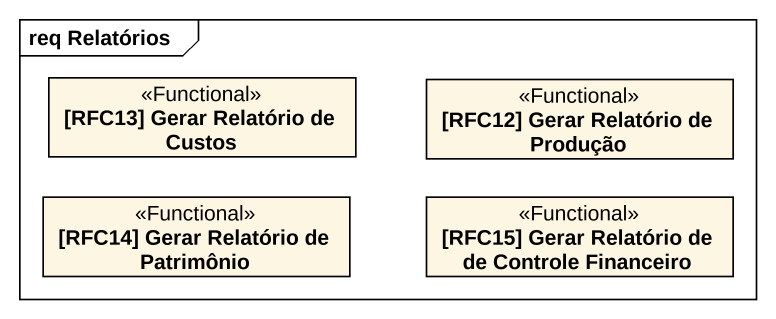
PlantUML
@startuml
mainframe req Relatórios
hide circle
hide empty members
class "[RFC13] Gerar Relatório de Custos" as RFC13_Gerar_Relatório_de <<Functional>>
class "[RFC12] Gerar Relatório de Produção" as RFC12_Gerar_Relatório_de <<Functional>>
class "[RFC14] Gerar Relatório de Patrimônio" as RFC14_Gerar_Relatório_de <<Functional>>
class "[RFC15] Gerar Relatório de de Controle Financeiro" as RFC15_Gerar_Relatório_de_de <<Functional>>
@enduml
